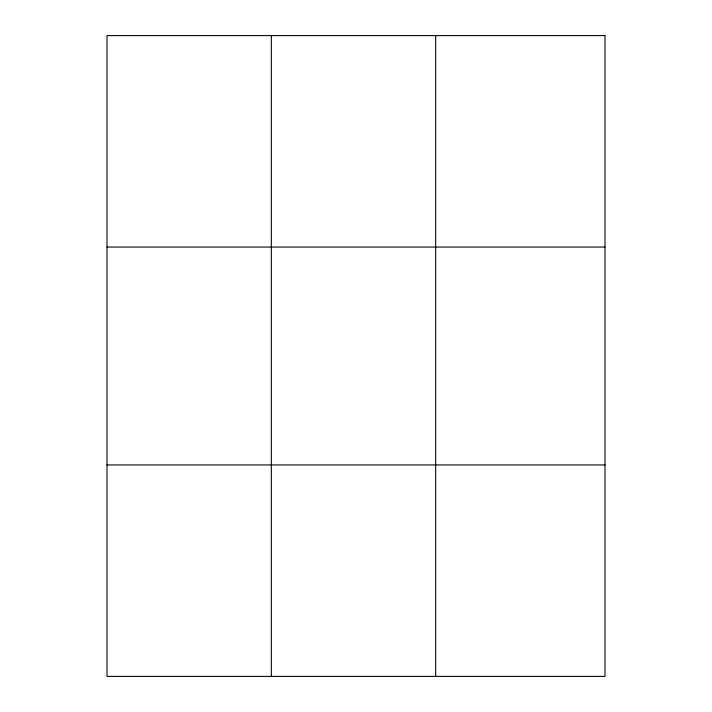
<?xml version="1.0" encoding="UTF-8"?>
<svg xmlns="http://www.w3.org/2000/svg" width="712" height="712" viewBox="0 0 712 712"><rect width="100%" height="100%" fill="white"/><g stroke="black" fill="none" stroke-linecap="round" stroke-linejoin="round"><path stroke-width="1.07" d="M271.343 676.4L271.343 35.6M435.673 676.4L435.673 35.6M107.014 247.064L604.986 247.064M107.014 464.936L604.986 464.936M604.986 35.6L604.986 676.4L107.014 676.4L107.014 35.6L604.986 35.6"/></g></svg>
